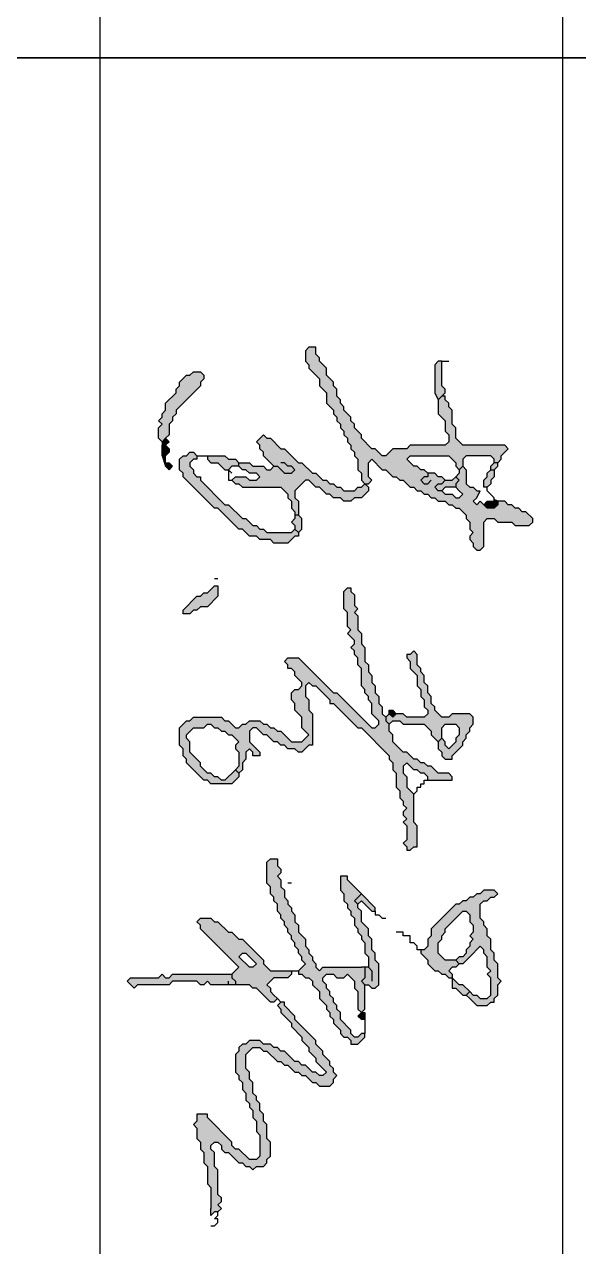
# Model space of a CAD drawing. Header units: millimetres. Extents: x 434053 to 1059003, y -2417481 to 936527.
# Drawn here: x 537841 to 538321, y -1956599 to -1955542 of the extents above; entities that cross this region are included whole.
import ezdxf

# ---------------------------------------------------------------- set-up
doc = ezdxf.new("R2010")
doc.units = ezdxf.units.MM
doc.header["$LTSCALE"] = 1000
doc.header["$MEASUREMENT"] = 0
for name, color, linetype in [('TITLIN', 7, 'Continuous'), ('图框层', 3, 'Continuous'), ('电子签名', 6, 'Continuous')]:
    doc.layers.add(name, color=color, linetype=linetype)

# ---------------------------------------------------------------- blocks, each defined once
blk = doc.blocks.new('fdaf')
at = {"linetype": 'Continuous'}
for points in [[(482.9, 522.9), (489.9, 529.9), (489.9, 536.9), (503.9, 550.9), (503.9, 557.9), (510.9, 564.9), (510.9, 571.9), (517.9, 578.9), (517.9, 585.9), (524.9, 592.9), (524.9, 599.9), (531.9, 606.9), (531.9, 620.9), (538.9, 627.9), (538.9, 634.9), (545.9, 641.9), (545.9, 648.9), (559.9, 662.9), (566.9, 662.9), (573.9, 669.9), (587.9, 669.9), (594.9, 676.9), (601.9, 669.9), (608.9, 669.9), (615.9, 676.9), (622.9, 676.9), (629.9, 683.9), (629.9, 690.9), (622.9, 697.9), (573.9, 697.9), (566.9, 704.9), (566.9, 718.9), (573.9, 725.9), (573.9, 753.9), (580.9, 760.9), (580.9, 788.9), (573.9, 795.9), (566.9, 795.9), (552.9, 781.9), (552.9, 774.9), (545.9, 767.9), (545.9, 760.9), (538.9, 753.9), (538.9, 746.9), (531.9, 739.9), (531.9, 725.9), (538.9, 725.9), (545.9, 718.9), (545.9, 704.9), (538.9, 697.9), (531.9, 690.9), (538.9, 683.9), (531.9, 676.9), (524.9, 683.9), (510.9, 690.9), (510.9, 683.9), (503.9, 676.9), (503.9, 669.9), (496.9, 662.9), (468.9, 662.9), (461.9, 655.9), (468.9, 648.9), (475.9, 648.9), (482.9, 641.9), (489.9, 648.9), (496.9, 641.9), (503.9, 641.9), (510.9, 648.9), (517.9, 655.9), (524.9, 648.9), (524.9, 641.9), (517.9, 634.9), (517.9, 620.9), (510.9, 613.9), (510.9, 606.9), (503.9, 599.9), (496.9, 606.9), (496.9, 613.9), (489.9, 620.9), (482.9, 613.9), (482.9, 606.9), (475.9, 599.9), (475.9, 585.9), (468.9, 578.9), (468.9, 571.9), (461.9, 564.9), (461.9, 557.9), (447.9, 543.9), (440.9, 550.9), (440.9, 627.9), (454.9, 641.9), (461.9, 641.9), (468.9, 648.9), (461.9, 655.9), (447.9, 655.9), (440.9, 662.9), (440.9, 711.9), (447.9, 718.9), (454.9, 718.9), (454.9, 725.9), (447.9, 732.9), (440.9, 732.9), (426.9, 746.9), (419.9, 739.9), (419.9, 655.9), (405.9, 641.9), (384.9, 641.9), (377.9, 634.9), (349.9, 634.9), (342.9, 627.9), (335.9, 627.9), (328.9, 620.9), (321.9, 620.9), (321.9, 613.9), (328.9, 606.9), (356.9, 606.9), (370.9, 620.9), (391.9, 620.9), (398.9, 627.9), (412.9, 627.9), (419.9, 620.9), (419.9, 550.9), (426.9, 543.9), (426.9, 515.9), (440.9, 501.9), (440.9, 494.9), (426.9, 480.9), (426.9, 473.9), (405.9, 452.9), (398.9, 452.9), (384.9, 438.9), (377.9, 438.9), (370.9, 431.9), (363.9, 431.9), (349.9, 417.9), (342.9, 417.9), (335.9, 410.9), (328.9, 410.9), (321.9, 403.9), (307.9, 403.9), (300.9, 396.9), (293.9, 396.9), (279.9, 382.9), (265.9, 382.9), (251.9, 368.9), (244.9, 368.9), (237.9, 361.9), (223.9, 361.9), (223.9, 347.9), (230.9, 340.9), (251.9, 340.9), (258.9, 347.9), (265.9, 347.9), (286.9, 368.9), (300.9, 368.9), (314.9, 382.9), (335.9, 382.9), (349.9, 396.9), (356.9, 396.9), (363.9, 403.9), (370.9, 403.9), (377.9, 410.9), (384.9, 410.9), (391.9, 417.9), (398.9, 417.9), (405.9, 424.9), (412.9, 424.9), (419.9, 431.9), (426.9, 431.9), (433.9, 438.9), (440.9, 438.9), (447.9, 445.9), (468.9, 445.9), (475.9, 452.9), (489.9, 452.9), (496.9, 459.9), (496.9, 466.9), (489.9, 473.9), (482.9, 466.9), (454.9, 466.9), (447.9, 473.9), (468.9, 494.9), (468.9, 501.9), (482.9, 515.9)], [(545.9, 718.9), (538.9, 725.9), (531.9, 725.9), (528.4, 718.9), (531.9, 718.9), (531.9, 704.9), (538.9, 697.9), (545.9, 704.9)], [(992.6, 669.9), (985.6, 669.9), (978.6, 676.9), (964.6, 676.9), (957.6, 669.9), (957.6, 634.9), (964.6, 627.9), (964.6, 613.9), (950.6, 599.9), (943.6, 599.9), (936.6, 592.9), (922.6, 592.9), (915.6, 585.9), (901.6, 585.9), (894.6, 578.9), (880.6, 578.9), (873.6, 571.9), (866.6, 571.9), (859.6, 564.9), (838.6, 564.9), (831.6, 557.9), (838.6, 550.9), (838.6, 543.9), (845.6, 543.9), (852.6, 550.9), (866.6, 550.9), (880.6, 564.9), (901.6, 564.9), (908.6, 571.9), (922.6, 571.9), (929.6, 578.9), (943.6, 578.9), (950.6, 585.9), (957.6, 585.9), (964.6, 578.9), (964.6, 543.9), (957.6, 536.9), (957.6, 522.9), (964.6, 515.9), (957.6, 508.9), (964.6, 501.9), (971.6, 501.9), (978.6, 508.9), (971.6, 515.9), (971.6, 529.9), (978.6, 536.9), (978.6, 578.9), (992.6, 592.9), (999.6, 592.9), (1013.6, 606.9), (1006.6, 613.9), (985.6, 613.9), (978.6, 620.9), (978.6, 641.9), (985.6, 648.9), (999.6, 648.9), (1006.6, 641.9), (1013.6, 641.9), (1027.6, 627.9), (1020.6, 620.9), (1013.6, 620.9), (1006.6, 613.9), (1013.6, 606.9), (1027.6, 606.9), (1034.6, 613.9), (1041.6, 613.9), (1048.6, 620.9), (1048.6, 634.9), (1041.6, 634.9), (1020.6, 655.9), (1013.6, 655.9), (1006.6, 662.9), (999.6, 662.9)], [(503.9, 641.9), (496.9, 641.9), (489.9, 648.9), (482.9, 641.9), (489.9, 634.9), (489.9, 620.9), (496.9, 613.9), (496.9, 606.9), (503.9, 599.9), (510.9, 606.9), (510.9, 613.9), (503.9, 620.9)], [(321.9, 613.9), (314.9, 620.9), (307.9, 620.9), (300.9, 613.9), (251.9, 613.9), (251.9, 606.9), (258.9, 599.9), (314.9, 599.9), (328.9, 606.9)], [(1041.6, 508.9), (1048.6, 508.9), (1055.6, 515.9), (1069.6, 515.9), (1076.6, 522.9), (1104.6, 522.9), (1111.6, 529.9), (1125.6, 529.9), (1132.6, 536.9), (1139.6, 536.9), (1146.6, 543.9), (1153.6, 536.9), (1160.6, 536.9), (1167.6, 543.9), (1174.6, 536.9), (1181.6, 543.9), (1209.6, 543.9), (1216.6, 536.9), (1223.6, 543.9), (1230.6, 543.9), (1230.6, 550.9), (1223.6, 557.9), (1223.6, 564.9), (1181.6, 564.9), (1174.6, 557.9), (1118.6, 557.9), (1104.6, 543.9), (1083.6, 543.9), (1076.6, 536.9), (1062.6, 536.9), (1055.6, 543.9), (1069.6, 557.9), (1069.6, 564.9), (1076.6, 571.9), (1076.6, 578.9), (1083.6, 585.9), (1090.6, 585.9), (1090.6, 634.9), (1083.6, 634.9), (1076.6, 627.9), (1076.6, 606.9), (1062.6, 592.9), (1062.6, 585.9), (1055.6, 578.9), (1055.6, 571.9), (1048.6, 564.9), (1048.6, 557.9), (1034.6, 543.9), (1034.6, 536.9), (1013.6, 515.9), (999.6, 515.9), (992.6, 508.9), (978.6, 508.9), (971.6, 501.9), (964.6, 501.9), (957.6, 494.9), (943.6, 494.9), (936.6, 487.9), (922.6, 487.9), (915.6, 480.9), (901.6, 480.9), (894.6, 473.9), (880.6, 473.9), (873.6, 466.9), (859.6, 466.9), (852.6, 459.9), (824.6, 459.9), (817.6, 452.9), (796.6, 452.9), (789.6, 445.9), (761.6, 445.9), (754.6, 438.9), (747.6, 445.9), (740.6, 438.9), (719.6, 438.9), (712.6, 431.9), (705.6, 431.9), (705.6, 424.9), (712.6, 417.9), (747.6, 417.9), (754.6, 424.9), (782.6, 424.9), (789.6, 431.9), (796.6, 424.9), (810.6, 438.9), (817.6, 438.9), (824.6, 431.9), (831.6, 438.9), (838.6, 438.9), (845.6, 445.9), (859.6, 445.9), (866.6, 452.9), (901.6, 452.9), (908.6, 459.9), (915.6, 459.9), (922.6, 466.9), (929.6, 466.9), (936.6, 473.9), (957.6, 473.9), (971.6, 487.9), (978.6, 487.9), (985.6, 480.9), (985.6, 473.9), (915.6, 403.9), (915.6, 396.9), (845.6, 326.9), (845.6, 305.9), (852.6, 298.9), (859.6, 305.9), (866.6, 305.9), (866.6, 312.9), (873.6, 319.9), (880.6, 319.9), (894.6, 333.9), (901.6, 333.9), (908.6, 326.9), (908.6, 319.9), (915.6, 312.9), (929.6, 312.9), (936.6, 319.9), (950.6, 319.9), (964.6, 333.9), (985.6, 333.9), (999.6, 347.9), (1013.6, 333.9), (1013.6, 312.9), (992.6, 291.9), (992.6, 284.9), (985.6, 277.9), (985.6, 270.9), (978.6, 263.9), (978.6, 256.9), (971.6, 249.9), (971.6, 228.9), (978.6, 221.9), (978.6, 214.9), (985.6, 207.9), (985.6, 200.9), (971.6, 186.9), (971.6, 179.9), (964.6, 172.9), (964.6, 116.9), (971.6, 109.9), (971.6, 102.9), (985.6, 88.9), (1020.6, 88.9), (1027.6, 95.9), (1041.6, 95.9), (1048.6, 102.9), (1055.6, 102.9), (1090.6, 137.9), (1090.6, 144.9), (1097.6, 151.9), (1097.6, 193.9), (1083.6, 207.9), (1076.6, 207.9), (1069.6, 200.9), (1090.6, 179.9), (1090.6, 172.9), (1083.6, 165.9), (1083.6, 158.9), (1076.6, 151.9), (1076.6, 144.9), (1062.6, 130.9), (1055.6, 130.9), (1034.6, 109.9), (1013.6, 109.9), (1006.6, 102.9), (999.6, 102.9), (985.6, 116.9), (985.6, 137.9), (978.6, 144.9), (978.6, 151.9), (985.6, 158.9), (985.6, 165.9), (992.6, 172.9), (992.6, 179.9), (999.6, 186.9), (999.6, 193.9), (1013.6, 207.9), (1020.6, 200.9), (1027.6, 200.9), (1034.6, 207.9), (1062.6, 207.9), (1069.6, 200.9), (1076.6, 207.9), (1069.6, 214.9), (1055.6, 214.9), (1048.6, 221.9), (1034.6, 221.9), (1027.6, 228.9), (1034.6, 235.9), (1041.6, 235.9), (1041.6, 249.9), (1034.6, 249.9), (1020.6, 235.9), (1013.6, 228.9), (992.6, 228.9), (985.6, 235.9), (985.6, 242.9), (999.6, 256.9), (999.6, 263.9), (1013.6, 277.9), (1013.6, 284.9), (1020.6, 291.9), (1020.6, 298.9), (1027.6, 305.9), (1027.6, 319.9), (1034.6, 326.9), (1034.6, 333.9), (1020.6, 347.9), (1020.6, 354.9), (999.6, 354.9), (957.6, 354.9), (950.6, 347.9), (929.6, 347.9), (922.6, 340.9), (901.6, 340.9), (894.6, 347.9), (901.6, 354.9), (901.6, 361.9), (929.6, 389.9), (936.6, 389.9), (936.6, 396.9), (985.6, 445.9), (985.6, 452.9)], [(964.6, 515.9), (957.6, 522.9), (950.6, 515.9), (950.6, 508.9), (957.6, 508.9)], [(531.9, 431.9), (524.9, 438.9), (524.9, 452.9), (510.9, 466.9), (503.9, 466.9), (496.9, 459.9), (503.9, 452.9), (503.9, 445.9), (510.9, 438.9), (510.9, 417.9), (503.9, 410.9), (503.9, 403.9), (496.9, 396.9), (496.9, 389.9), (489.9, 382.9), (489.9, 375.9), (475.9, 361.9), (475.9, 354.9), (454.9, 333.9), (454.9, 326.9), (426.9, 298.9), (426.9, 291.9), (405.9, 270.9), (405.9, 263.9), (398.9, 256.9), (412.9, 242.9), (419.9, 249.9), (426.9, 249.9), (433.9, 256.9), (440.9, 256.9), (461.9, 277.9), (468.9, 270.9), (468.9, 263.9), (461.9, 256.9), (461.9, 235.9), (454.9, 228.9), (454.9, 207.9), (461.9, 207.9), (468.9, 214.9), (468.9, 221.9), (475.9, 228.9), (475.9, 242.9), (482.9, 249.9), (489.9, 242.9), (489.9, 228.9), (482.9, 221.9), (482.9, 200.9), (489.9, 193.9), (496.9, 200.9), (496.9, 207.9), (503.9, 214.9), (503.9, 291.9), (517.9, 305.9), (524.9, 305.9), (531.9, 312.9), (545.9, 312.9), (552.9, 319.9), (559.9, 319.9), (559.9, 326.9), (531.9, 326.9), (524.9, 319.9), (510.9, 319.9), (489.9, 340.9), (489.9, 347.9), (503.9, 361.9), (503.9, 368.9), (517.9, 382.9), (517.9, 389.9), (524.9, 396.9), (524.9, 410.9), (531.9, 417.9)], [(1513.8, 368.9), (1527.8, 368.9), (1541.8, 382.9), (1548.8, 382.9), (1555.8, 389.9), (1562.8, 389.9), (1569.8, 396.9), (1576.8, 396.9), (1590.8, 410.9), (1597.8, 410.9), (1604.8, 417.9), (1604.8, 424.9), (1611.8, 431.9), (1618.8, 431.9), (1618.8, 445.9), (1611.8, 452.9), (1604.8, 459.9), (1597.8, 459.9), (1597.8, 452.9), (1604.8, 445.9), (1604.8, 438.9), (1597.8, 431.9), (1590.8, 431.9), (1569.8, 410.9), (1555.8, 410.9), (1548.8, 403.9), (1541.8, 403.9), (1534.8, 396.9), (1527.8, 396.9), (1520.8, 389.9), (1513.8, 389.9), (1506.8, 382.9), (1499.8, 382.9), (1492.8, 375.9), (1485.8, 375.9), (1478.8, 382.9), (1478.8, 396.9), (1485.8, 403.9), (1485.8, 417.9), (1478.8, 424.9), (1492.8, 438.9), (1506.8, 438.9), (1513.8, 445.9), (1548.8, 445.9), (1555.8, 452.9), (1548.8, 459.9), (1499.8, 459.9), (1492.8, 452.9), (1485.8, 459.9), (1464.8, 459.9), (1464.8, 452.9), (1464.8, 375.9), (1471.8, 368.9), (1464.8, 361.9), (1457.8, 361.9), (1450.8, 354.9), (1443.8, 354.9), (1436.8, 347.9), (1429.8, 347.9), (1422.8, 340.9), (1408.8, 340.9), (1394.8, 326.9), (1380.8, 326.9), (1373.8, 319.9), (1359.8, 319.9), (1352.8, 312.9), (1345.8, 312.9), (1338.8, 305.9), (1331.8, 305.9), (1324.8, 298.9), (1310.8, 298.9), (1303.8, 291.9), (1289.8, 291.9), (1282.8, 284.9), (1275.8, 291.9), (1268.8, 291.9), (1261.8, 284.9), (1247.8, 284.9), (1247.8, 270.9), (1254.8, 263.9), (1296.8, 263.9), (1303.8, 270.9), (1317.8, 270.9), (1324.8, 277.9), (1331.8, 277.9), (1338.8, 284.9), (1352.8, 284.9), (1359.8, 291.9), (1366.8, 291.9), (1373.8, 298.9), (1380.8, 298.9), (1387.8, 305.9), (1394.8, 305.9), (1401.8, 312.9), (1408.8, 312.9), (1415.8, 319.9), (1422.8, 319.9), (1429.8, 326.9), (1436.8, 326.9), (1443.8, 333.9), (1450.8, 333.9), (1457.8, 340.9), (1471.8, 326.9), (1478.8, 326.9), (1478.8, 333.9), (1485.8, 340.9), (1485.8, 347.9), (1492.8, 354.9), (1499.8, 354.9)], [(1569.8, 459.9), (1555.8, 459.9), (1555.8, 452.9), (1562.8, 445.9), (1569.8, 452.9)], [(1674.8, 382.9), (1681.8, 375.9), (1681.8, 368.9), (1674.8, 361.9), (1674.8, 354.9), (1660.8, 340.9), (1660.8, 333.9), (1653.8, 326.9), (1653.8, 319.9), (1632.8, 298.9), (1632.8, 291.9), (1625.8, 284.9), (1625.8, 277.9), (1618.8, 270.9), (1618.8, 256.9), (1611.8, 249.9), (1611.8, 228.9), (1618.8, 221.9), (1618.8, 214.9), (1625.8, 207.9), (1632.8, 207.9), (1639.8, 200.9), (1674.8, 200.9), (1681.8, 207.9), (1688.8, 207.9), (1695.8, 214.9), (1709.8, 214.9), (1716.8, 221.9), (1730.8, 221.9), (1737.8, 228.9), (1744.8, 228.9), (1751.8, 235.9), (1765.8, 235.9), (1772.8, 242.9), (1793.8, 242.9), (1800.8, 249.9), (1842.8, 249.9), (1849.8, 242.9), (1849.8, 228.9), (1828.8, 207.9), (1828.8, 200.9), (1821.8, 193.9), (1814.8, 193.9), (1765.8, 144.9), (1758.8, 144.9), (1758.8, 123.9), (1772.8, 123.9), (1779.8, 116.9), (1786.8, 123.9), (1807.8, 123.9), (1814.8, 130.9), (1828.8, 130.9), (1835.8, 137.9), (1856.8, 137.9), (1863.8, 144.9), (1898.8, 144.9), (1905.8, 151.9), (1947.8, 151.9), (1961.8, 151.9), (1954.8, 158.9), (1954.8, 165.9), (1947.8, 172.9), (1940.8, 165.9), (1933.8, 172.9), (1926.8, 172.9), (1919.8, 165.9), (1870.8, 165.9), (1863.8, 158.9), (1835.8, 158.9), (1828.8, 151.9), (1821.8, 151.9), (1814.8, 158.9), (1814.8, 165.9), (1821.8, 172.9), (1828.8, 172.9), (1835.8, 179.9), (1835.8, 186.9), (1856.8, 207.9), (1856.8, 214.9), (1863.8, 221.9), (1863.8, 228.9), (1870.8, 235.9), (1863.8, 242.9), (1863.8, 256.9), (1856.8, 263.9), (1849.8, 263.9), (1842.8, 270.9), (1814.8, 270.9), (1807.8, 263.9), (1779.8, 263.9), (1772.8, 256.9), (1758.8, 256.9), (1751.8, 249.9), (1737.8, 249.9), (1730.8, 242.9), (1723.8, 242.9), (1716.8, 235.9), (1695.8, 235.9), (1688.8, 228.9), (1674.8, 228.9), (1667.8, 221.9), (1639.8, 221.9), (1625.8, 235.9), (1625.8, 249.9), (1632.8, 256.9), (1632.8, 263.9), (1653.8, 284.9), (1653.8, 291.9), (1660.8, 298.9), (1660.8, 305.9), (1674.8, 319.9), (1674.8, 326.9), (1681.8, 333.9), (1681.8, 340.9), (1695.8, 354.9), (1695.8, 361.9), (1702.8, 368.9), (1702.8, 389.9), (1695.8, 396.9), (1688.8, 396.9), (1681.8, 403.9), (1674.8, 396.9), (1667.8, 396.9), (1660.8, 389.9), (1653.8, 389.9), (1639.8, 375.9), (1632.8, 375.9), (1618.8, 361.9), (1611.8, 361.9), (1569.8, 319.9), (1562.8, 319.9), (1541.8, 298.9), (1534.8, 298.9), (1534.8, 291.9), (1541.8, 284.9), (1548.8, 291.9), (1555.8, 291.9), (1576.8, 312.9), (1583.8, 312.9), (1604.8, 333.9), (1611.8, 333.9), (1625.8, 347.9), (1632.8, 347.9), (1646.8, 361.9), (1653.8, 361.9)], [(545.9, 158.9), (545.9, 165.9), (587.9, 207.9), (587.9, 214.9), (601.9, 228.9), (601.9, 242.9), (608.9, 249.9), (608.9, 270.9), (615.9, 277.9), (615.9, 305.9), (601.9, 319.9), (601.9, 326.9), (594.9, 326.9), (587.9, 319.9), (594.9, 312.9), (594.9, 263.9), (587.9, 256.9), (587.9, 249.9), (580.9, 242.9), (580.9, 235.9), (566.9, 221.9), (566.9, 214.9), (538.9, 186.9), (538.9, 179.9), (489.9, 130.9), (482.9, 130.9), (482.9, 123.9), (475.9, 116.9), (468.9, 116.9), (461.9, 109.9), (454.9, 109.9), (447.9, 116.9), (447.9, 123.9), (440.9, 123.9), (433.9, 116.9), (433.9, 109.9), (440.9, 102.9), (440.9, 95.9), (447.9, 88.9), (468.9, 88.9), (475.9, 95.9), (482.9, 95.9)], [(594.9, 326.9), (587.9, 333.9), (566.9, 333.9), (559.9, 326.9), (559.9, 319.9), (566.9, 319.9), (573.9, 312.9), (580.9, 319.9), (587.9, 319.9)], [(468.9, 179.9), (468.9, 186.9), (461.9, 193.9), (461.9, 207.9), (454.9, 207.9), (447.9, 200.9), (447.9, 186.9), (440.9, 179.9), (440.9, 144.9), (447.9, 144.9), (454.9, 151.9), (454.9, 165.9)], [(1499.8, 186.9), (1499.8, 200.9), (1492.8, 200.9), (1485.8, 193.9), (1478.8, 193.9), (1478.8, 74.9), (1485.8, 67.9), (1485.8, 60.9), (1478.8, 53.9), (1485.8, 46.9), (1485.8, -9.1), (1492.8, -16.1), (1506.8, -2.1), (1499.8, 4.9), (1499.8, 67.9), (1492.8, 74.9), (1492.8, 123.9), (1499.8, 130.9), (1499.8, 137.9), (1492.8, 144.9), (1499.8, 151.9)], [(722.1, 165.9), (701.1, 165.9), (701.1, 158.9), (715.1, 144.9), (715.1, 137.9), (722.1, 130.9), (722.1, 123.9), (750.1, 95.9), (757.1, 95.9), (757.1, 109.9), (750.1, 116.9), (750.1, 123.9), (743.1, 130.9), (743.1, 144.9)], [(405.9, 60.9), (398.9, 67.9), (377.9, 67.9), (370.9, 74.9), (363.9, 74.9), (356.9, 81.9), (349.9, 81.9), (300.9, 130.9), (293.9, 130.9), (286.9, 137.9), (279.9, 137.9), (272.9, 130.9), (272.9, 116.9), (279.9, 109.9), (279.9, 102.9), (293.9, 88.9), (300.9, 88.9), (307.9, 81.9), (314.9, 81.9), (335.9, 60.9), (349.9, 60.9), (356.9, 53.9), (363.9, 53.9), (370.9, 46.9), (377.9, 53.9), (384.9, 46.9), (405.9, 46.9), (412.9, 53.9)], [(419.9, 60.9), (412.9, 67.9), (405.9, 60.9), (412.9, 53.9), (419.9, 53.9)], [(433.9, 67.9), (426.9, 67.9), (419.9, 60.9), (419.9, 53.9), (440.9, 53.9), (440.9, 60.9)]]:
    blk.add_hatch(color=256, dxfattribs=at).paths.add_polyline_path(points)
h = blk.add_hatch(color=256, dxfattribs=at)
h.paths.add_polyline_path([(468.9, 718.9), (461.9, 725.9), (454.9, 725.9), (454.9, 718.9), (461.9, 711.9), (468.9, 711.9)])
h.paths.add_polyline_path([(496.9, 711.9), (489.9, 711.9), (482.9, 718.9), (468.9, 718.9), (468.9, 711.9), (475.9, 704.9), (482.9, 704.9), (489.9, 697.9), (503.9, 697.9), (503.9, 704.9)])
h = blk.add_hatch(color=256, dxfattribs=at)
h.paths.add_polyline_path([(1541.8, 683.9), (1541.8, 704.9), (1534.8, 711.9), (1534.8, 718.9), (1527.8, 718.9), (1520.8, 725.9), (1499.8, 725.9), (1492.8, 732.9), (1485.8, 725.9), (1457.8, 725.9), (1450.8, 718.9), (1436.8, 718.9), (1429.8, 711.9), (1408.8, 711.9), (1401.8, 704.9), (1387.8, 704.9), (1380.8, 697.9), (1373.8, 697.9), (1366.8, 690.9), (1338.8, 690.9), (1331.8, 697.9), (1331.8, 704.9), (1324.8, 711.9), (1324.8, 718.9), (1317.8, 725.9), (1310.8, 718.9), (1310.8, 697.9), (1317.8, 690.9), (1317.8, 683.9), (1324.8, 676.9), (1324.8, 669.9), (1331.8, 662.9), (1331.8, 655.9), (1338.8, 648.9), (1338.8, 641.9), (1387.8, 592.9), (1401.8, 592.9), (1408.8, 585.9), (1422.8, 585.9), (1429.8, 578.9), (1429.8, 571.9), (1436.8, 571.9), (1450.8, 585.9), (1457.8, 585.9), (1471.8, 599.9), (1471.8, 606.9), (1478.8, 613.9), (1478.8, 620.9), (1485.8, 627.9), (1485.8, 634.9), (1478.8, 634.9), (1471.8, 627.9), (1464.8, 634.9), (1464.8, 641.9), (1457.8, 648.9), (1450.8, 641.9), (1450.8, 620.9), (1436.8, 606.9), (1415.8, 606.9), (1408.8, 613.9), (1401.8, 613.9), (1394.8, 620.9), (1387.8, 620.9), (1352.8, 655.9), (1352.8, 662.9), (1359.8, 669.9), (1373.8, 669.9), (1380.8, 676.9), (1394.8, 676.9), (1401.8, 669.9), (1408.8, 676.9), (1415.8, 669.9), (1422.8, 669.9), (1429.8, 662.9), (1436.8, 662.9), (1443.8, 655.9), (1443.8, 648.9), (1450.8, 641.9), (1457.8, 648.9), (1457.8, 655.9), (1443.8, 669.9), (1422.8, 690.9), (1429.8, 697.9), (1436.8, 697.9), (1443.8, 704.9), (1464.8, 704.9), (1471.8, 711.9), (1478.8, 704.9), (1485.8, 711.9), (1520.8, 711.9), (1527.8, 704.9), (1527.8, 690.9), (1520.8, 683.9), (1520.8, 676.9), (1513.8, 669.9), (1520.8, 662.9), (1527.8, 669.9)])
h.paths.add_polyline_path([(1506.8, 641.9), (1520.8, 655.9), (1520.8, 662.9), (1513.8, 669.9), (1499.8, 655.9), (1499.8, 648.9), (1485.8, 634.9), (1506.8, 634.9)], flags=17)
h = blk.add_hatch(color=256, dxfattribs=at)
h.paths.add_polyline_path([(1506.8, 480.9), (1499.8, 487.9), (1457.8, 487.9), (1450.8, 480.9), (1436.8, 480.9), (1429.8, 473.9), (1408.8, 473.9), (1401.8, 466.9), (1387.8, 466.9), (1373.8, 452.9), (1352.8, 452.9), (1345.8, 445.9), (1338.8, 445.9), (1331.8, 438.9), (1317.8, 452.9), (1289.8, 424.9), (1282.8, 424.9), (1282.8, 410.9), (1310.8, 410.9), (1317.8, 417.9), (1331.8, 417.9), (1338.8, 424.9), (1345.8, 424.9), (1352.8, 431.9), (1359.8, 431.9), (1366.8, 438.9), (1380.8, 438.9), (1387.8, 445.9), (1394.8, 445.9), (1401.8, 452.9), (1408.8, 452.9), (1415.8, 459.9), (1436.8, 459.9), (1443.8, 466.9), (1464.8, 466.9), (1464.8, 459.9), (1485.8, 459.9), (1492.8, 452.9), (1499.8, 459.9), (1499.8, 466.9), (1506.8, 473.9)])
h.paths.add_polyline_path([(1352.8, 473.9), (1352.8, 480.9), (1345.8, 480.9), (1317.8, 452.9), (1331.8, 438.9), (1338.8, 445.9), (1331.8, 452.9), (1345.8, 466.9)], flags=16)
h = blk.add_hatch(color=256, dxfattribs=at)
h.paths.add_polyline_path([(1506.8, 242.9), (1534.8, 270.9), (1534.8, 277.9), (1527.8, 284.9), (1520.8, 277.9), (1513.8, 270.9), (1506.8, 270.9), (1499.8, 263.9), (1485.8, 277.9), (1485.8, 305.9), (1478.8, 312.9), (1471.8, 312.9), (1471.8, 270.9), (1457.8, 256.9), (1450.8, 256.9), (1408.8, 214.9), (1408.8, 207.9), (1394.8, 193.9), (1394.8, 186.9), (1373.8, 165.9), (1373.8, 158.9), (1366.8, 151.9), (1366.8, 130.9), (1373.8, 123.9), (1380.8, 130.9), (1387.8, 130.9), (1464.8, 207.9), (1478.8, 193.9), (1485.8, 193.9), (1492.8, 200.9), (1499.8, 200.9), (1499.8, 228.9), (1506.8, 235.9)])
h.paths.add_polyline_path([(1464.8, 235.9), (1464.8, 228.9), (1443.8, 207.9), (1436.8, 214.9), (1436.8, 221.9), (1457.8, 242.9)], flags=16)
h = blk.add_hatch(color=256, dxfattribs=at)
h.paths.add_polyline_path([(461.9, 60.9), (454.9, 60.9), (440.9, 60.9), (440.9, 53.9)])
h.paths.add_polyline_path([(468.9, 67.9), (461.9, 74.9), (454.9, 67.9), (454.9, 60.9), (461.9, 60.9)])
for p, q in [((461.9, 711.9), (454.9, 718.9)), ((531.9, 725.9), (528.4, 718.9)), ((524.9, 683.9), (510.9, 690.9)), ((1527.8, 669.9), (1520.8, 662.9)), ((468.9, 648.9), (461.9, 641.9)), ((510.9, 648.9), (503.9, 641.9)), ((1443.8, 648.9), (1450.8, 641.9)), ((517.9, 620.9), (510.9, 613.9)), ((1013.6, 620.9), (1006.6, 613.9)), ((314.9, 599.9), (328.9, 606.9)), ((964.6, 501.9), (957.6, 494.9)), ((1464.8, 459.9), (1464.8, 452.9)), ((566.9, 333.9), (559.9, 326.9)), ((587.9, 333.9), (594.9, 326.9)), ((1520.8, 277.9), (1527.8, 284.9)), ((454.9, 207.9), (447.9, 200.9)), ((1062.6, 207.9), (1069.6, 200.9)), ((1961.8, 151.9), (1947.8, 151.9)), ((412.9, 53.9), (419.9, 53.9)), ((440.9, 53.9), (461.9, 60.9))]:
    blk.add_line(p, q, dxfattribs=at)
for points in [[(496.9, 466.9), (489.9, 473.9), (482.9, 466.9), (454.9, 466.9), (447.9, 473.9), (468.9, 494.9), (468.9, 501.9), (482.9, 515.9), (482.9, 522.9), (489.9, 529.9), (489.9, 536.9), (503.9, 550.9), (503.9, 557.9), (510.9, 564.9), (510.9, 571.9), (517.9, 578.9), (517.9, 585.9), (524.9, 592.9), (524.9, 599.9), (531.9, 606.9), (531.9, 620.9), (538.9, 627.9), (538.9, 634.9), (545.9, 641.9), (545.9, 648.9), (559.9, 662.9), (566.9, 662.9), (573.9, 669.9), (587.9, 669.9), (594.9, 676.9), (601.9, 669.9), (608.9, 669.9), (615.9, 676.9), (622.9, 676.9), (629.9, 683.9), (629.9, 690.9), (622.9, 697.9), (573.9, 697.9), (566.9, 704.9), (566.9, 718.9), (573.9, 725.9), (573.9, 753.9), (580.9, 760.9), (580.9, 788.9), (573.9, 795.9), (566.9, 795.9), (552.9, 781.9), (552.9, 774.9), (545.9, 767.9), (545.9, 760.9), (538.9, 753.9), (538.9, 746.9), (531.9, 739.9), (531.9, 725.9)], [(454.9, 725.9), (447.9, 732.9), (440.9, 732.9), (426.9, 746.9), (419.9, 739.9), (419.9, 655.9), (405.9, 641.9), (384.9, 641.9), (377.9, 634.9), (349.9, 634.9), (342.9, 627.9), (335.9, 627.9), (328.9, 620.9), (321.9, 620.9)], [(454.9, 725.9), (454.9, 718.9), (447.9, 718.9), (440.9, 711.9), (440.9, 662.9), (447.9, 655.9), (461.9, 655.9)], [(468.9, 718.9), (461.9, 725.9), (454.9, 725.9)], [(468.9, 711.9), (461.9, 711.9)], [(468.9, 711.9), (468.9, 718.9)], [(468.9, 718.9), (482.9, 718.9), (489.9, 711.9), (496.9, 711.9), (503.9, 704.9)], [(482.9, 704.9), (475.9, 704.9), (468.9, 711.9)], [(538.9, 697.9), (531.9, 704.9), (531.9, 718.9), (524.9, 718.9), (510.9, 704.9), (503.9, 704.9)], [(531.9, 725.9), (538.9, 725.9), (545.9, 718.9), (545.9, 704.9), (538.9, 697.9)], [(1527.8, 718.9), (1520.8, 725.9), (1499.8, 725.9), (1492.8, 732.9), (1485.8, 725.9), (1457.8, 725.9), (1450.8, 718.9), (1436.8, 718.9), (1429.8, 711.9), (1408.8, 711.9), (1401.8, 704.9), (1387.8, 704.9), (1380.8, 697.9), (1373.8, 697.9), (1366.8, 690.9), (1338.8, 690.9), (1331.8, 697.9), (1331.8, 704.9), (1324.8, 711.9), (1324.8, 718.9), (1317.8, 725.9), (1310.8, 718.9), (1310.8, 697.9), (1317.8, 690.9), (1317.8, 683.9), (1324.8, 676.9), (1324.8, 669.9), (1331.8, 662.9), (1331.8, 655.9), (1338.8, 648.9), (1338.8, 641.9), (1387.8, 592.9), (1401.8, 592.9), (1408.8, 585.9), (1422.8, 585.9), (1429.8, 578.9), (1429.8, 571.9)], [(1513.8, 669.9), (1520.8, 676.9), (1520.8, 683.9), (1527.8, 690.9), (1527.8, 704.9), (1520.8, 711.9), (1485.8, 711.9), (1478.8, 704.9), (1471.8, 711.9), (1464.8, 704.9), (1443.8, 704.9), (1436.8, 697.9), (1429.8, 697.9), (1422.8, 690.9), (1443.8, 669.9)], [(1527.8, 669.9), (1541.8, 683.9), (1541.8, 704.9), (1534.8, 711.9), (1534.8, 718.9), (1527.8, 718.9)], [(461.9, 655.9), (468.9, 662.9), (496.9, 662.9), (503.9, 669.9), (503.9, 676.9), (510.9, 683.9), (510.9, 690.9)], [(503.9, 704.9), (503.9, 697.9), (489.9, 697.9), (482.9, 704.9)], [(538.9, 697.9), (531.9, 690.9), (538.9, 683.9), (531.9, 676.9), (524.9, 683.9)], [(1013.6, 606.9), (1027.6, 606.9), (1034.6, 613.9), (1041.6, 613.9), (1048.6, 620.9), (1048.6, 634.9), (1041.6, 634.9), (1020.6, 655.9), (1013.6, 655.9), (1006.6, 662.9), (999.6, 662.9), (992.6, 669.9), (985.6, 669.9), (978.6, 676.9), (964.6, 676.9), (957.6, 669.9), (957.6, 634.9), (964.6, 627.9), (964.6, 613.9), (950.6, 599.9), (943.6, 599.9), (936.6, 592.9), (922.6, 592.9), (915.6, 585.9), (901.6, 585.9), (894.6, 578.9), (880.6, 578.9), (873.6, 571.9)], [(1457.8, 648.9), (1450.8, 641.9), (1450.8, 620.9), (1436.8, 606.9), (1415.8, 606.9), (1408.8, 613.9), (1401.8, 613.9), (1394.8, 620.9), (1387.8, 620.9), (1352.8, 655.9), (1352.8, 662.9), (1359.8, 669.9), (1373.8, 669.9), (1380.8, 676.9), (1394.8, 676.9), (1401.8, 669.9), (1408.8, 676.9), (1415.8, 669.9), (1422.8, 669.9), (1429.8, 662.9), (1436.8, 662.9), (1443.8, 655.9), (1443.8, 648.9)], [(1443.8, 669.9), (1457.8, 655.9), (1457.8, 648.9)], [(1513.8, 669.9), (1499.8, 655.9), (1499.8, 648.9), (1485.8, 634.9)], [(1506.8, 641.9), (1520.8, 655.9), (1520.8, 662.9), (1513.8, 669.9)], [(475.9, 585.9), (468.9, 578.9), (468.9, 571.9), (461.9, 564.9), (461.9, 557.9), (447.9, 543.9), (440.9, 550.9), (440.9, 627.9), (454.9, 641.9), (461.9, 641.9)], [(461.9, 655.9), (468.9, 648.9), (475.9, 648.9), (482.9, 641.9)], [(482.9, 641.9), (489.9, 648.9), (496.9, 641.9)], [(489.9, 620.9), (489.9, 634.9), (482.9, 641.9)], [(496.9, 641.9), (503.9, 641.9), (503.9, 620.9)], [(517.9, 620.9), (517.9, 634.9), (524.9, 641.9), (524.9, 648.9), (517.9, 655.9), (510.9, 648.9)], [(1013.6, 606.9), (1006.6, 613.9), (985.6, 613.9), (978.6, 620.9), (978.6, 641.9), (985.6, 648.9), (999.6, 648.9), (1006.6, 641.9), (1013.6, 641.9), (1027.6, 627.9), (1020.6, 620.9), (1013.6, 620.9)], [(1457.8, 648.9), (1464.8, 641.9), (1464.8, 634.9), (1471.8, 627.9), (1478.8, 634.9), (1485.8, 634.9)], [(1485.8, 634.9), (1506.8, 634.9), (1506.8, 641.9)], [(321.9, 613.9), (328.9, 606.9), (356.9, 606.9), (370.9, 620.9), (391.9, 620.9), (398.9, 627.9), (412.9, 627.9), (419.9, 620.9), (419.9, 550.9), (426.9, 543.9), (426.9, 515.9), (440.9, 501.9), (440.9, 494.9), (426.9, 480.9), (426.9, 473.9), (405.9, 452.9), (398.9, 452.9), (384.9, 438.9), (377.9, 438.9), (370.9, 431.9), (363.9, 431.9), (349.9, 417.9), (342.9, 417.9), (335.9, 410.9), (328.9, 410.9), (321.9, 403.9), (307.9, 403.9), (300.9, 396.9), (293.9, 396.9), (279.9, 382.9), (265.9, 382.9), (251.9, 368.9), (244.9, 368.9), (237.9, 361.9), (223.9, 361.9), (223.9, 347.9), (230.9, 340.9), (251.9, 340.9), (258.9, 347.9), (265.9, 347.9), (286.9, 368.9), (300.9, 368.9), (314.9, 382.9), (335.9, 382.9), (349.9, 396.9), (356.9, 396.9), (363.9, 403.9), (370.9, 403.9), (377.9, 410.9), (384.9, 410.9), (391.9, 417.9), (398.9, 417.9), (405.9, 424.9), (412.9, 424.9), (419.9, 431.9), (426.9, 431.9), (433.9, 438.9), (440.9, 438.9), (447.9, 445.9), (468.9, 445.9), (475.9, 452.9), (489.9, 452.9), (496.9, 459.9)], [(251.9, 613.9), (251.9, 627.9)], [(321.9, 613.9), (314.9, 620.9), (307.9, 620.9), (300.9, 613.9), (251.9, 613.9)], [(251.9, 613.9), (251.9, 606.9), (258.9, 599.9), (314.9, 599.9)], [(321.9, 620.9), (321.9, 613.9)], [(489.9, 620.9), (482.9, 613.9), (482.9, 606.9), (475.9, 599.9), (475.9, 585.9)], [(503.9, 620.9), (510.9, 613.9), (510.9, 606.9), (503.9, 599.9), (496.9, 606.9), (496.9, 613.9), (489.9, 620.9)], [(1090.6, 585.9), (1090.6, 634.9), (1083.6, 634.9), (1076.6, 627.9), (1076.6, 606.9), (1062.6, 592.9), (1062.6, 585.9), (1055.6, 578.9), (1055.6, 571.9), (1048.6, 564.9), (1048.6, 557.9), (1034.6, 543.9), (1034.6, 536.9), (1013.6, 515.9), (999.6, 515.9), (992.6, 508.9), (978.6, 508.9)], [(1429.8, 571.9), (1436.8, 571.9), (1450.8, 585.9), (1457.8, 585.9), (1471.8, 599.9), (1471.8, 606.9), (1478.8, 613.9), (1478.8, 620.9)], [(1478.8, 620.9), (1485.8, 627.9), (1485.8, 634.9)], [(475.9, 585.9), (482.9, 585.9), (482.9, 578.9), (489.9, 571.9), (496.9, 578.9), (496.9, 585.9), (489.9, 592.9)], [(978.6, 508.9), (971.6, 515.9), (971.6, 529.9), (978.6, 536.9), (978.6, 578.9), (992.6, 592.9), (999.6, 592.9), (1013.6, 606.9)], [(873.6, 571.9), (866.6, 571.9), (859.6, 564.9), (838.6, 564.9), (831.6, 557.9), (838.6, 550.9), (838.6, 543.9), (845.6, 543.9), (852.6, 550.9), (866.6, 550.9), (880.6, 564.9), (901.6, 564.9), (908.6, 571.9), (922.6, 571.9), (929.6, 578.9), (943.6, 578.9), (950.6, 585.9), (957.6, 585.9), (964.6, 578.9), (964.6, 543.9), (957.6, 536.9), (957.6, 522.9)], [(901.6, 340.9), (894.6, 347.9), (901.6, 354.9), (901.6, 361.9), (929.6, 389.9), (936.6, 389.9), (936.6, 396.9), (985.6, 445.9), (985.6, 452.9), (1041.6, 508.9), (1048.6, 508.9), (1055.6, 515.9), (1069.6, 515.9), (1076.6, 522.9), (1104.6, 522.9), (1111.6, 529.9), (1125.6, 529.9), (1132.6, 536.9), (1139.6, 536.9), (1146.6, 543.9), (1153.6, 536.9), (1160.6, 536.9), (1167.6, 543.9), (1174.6, 536.9), (1181.6, 543.9), (1209.6, 543.9), (1216.6, 536.9), (1223.6, 543.9), (1230.6, 543.9), (1230.6, 550.9), (1223.6, 557.9), (1223.6, 564.9), (1181.6, 564.9), (1174.6, 557.9), (1118.6, 557.9)], [(1090.6, 585.9), (1083.6, 585.9), (1076.6, 578.9), (1076.6, 571.9), (1069.6, 564.9), (1069.6, 557.9), (1055.6, 543.9), (1062.6, 536.9), (1076.6, 536.9), (1083.6, 543.9), (1104.6, 543.9), (1118.6, 557.9)], [(1118.6, 557.9), (1111.6, 564.9), (1104.6, 564.9), (1104.6, 571.9), (1097.6, 571.9), (1097.6, 578.9), (1090.6, 578.9), (1090.6, 585.9)], [(1429.8, 571.9), (1429.8, 564.9), (1422.8, 564.9), (1415.8, 557.9), (1415.8, 550.9), (1401.8, 550.9), (1401.8, 536.9), (1394.8, 536.9), (1394.8, 522.9)], [(957.6, 508.9), (950.6, 508.9), (950.6, 515.9), (957.6, 522.9)], [(957.6, 522.9), (964.6, 515.9), (957.6, 508.9)], [(1076.6, 207.9), (1083.6, 207.9), (1097.6, 193.9), (1097.6, 151.9), (1090.6, 144.9), (1090.6, 137.9), (1055.6, 102.9), (1048.6, 102.9), (1041.6, 95.9), (1027.6, 95.9), (1020.6, 88.9), (985.6, 88.9), (971.6, 102.9), (971.6, 109.9), (964.6, 116.9), (964.6, 172.9), (971.6, 179.9), (971.6, 186.9), (985.6, 200.9), (985.6, 207.9), (978.6, 214.9), (978.6, 221.9), (971.6, 228.9), (971.6, 249.9), (978.6, 256.9), (978.6, 263.9), (985.6, 270.9), (985.6, 277.9), (992.6, 284.9), (992.6, 291.9), (1013.6, 312.9), (1013.6, 333.9), (999.6, 347.9), (985.6, 333.9), (964.6, 333.9), (950.6, 319.9), (936.6, 319.9), (929.6, 312.9), (915.6, 312.9), (908.6, 319.9), (908.6, 326.9), (901.6, 333.9), (894.6, 333.9), (880.6, 319.9), (873.6, 319.9), (866.6, 312.9), (866.6, 305.9), (859.6, 305.9), (852.6, 298.9), (845.6, 305.9), (845.6, 326.9), (915.6, 396.9), (915.6, 403.9), (985.6, 473.9), (985.6, 480.9), (978.6, 487.9), (971.6, 487.9), (957.6, 473.9), (936.6, 473.9), (929.6, 466.9), (922.6, 466.9), (915.6, 459.9), (908.6, 459.9), (901.6, 452.9), (866.6, 452.9), (859.6, 445.9), (845.6, 445.9), (838.6, 438.9), (831.6, 438.9), (824.6, 431.9), (817.6, 438.9), (810.6, 438.9), (796.6, 424.9), (789.6, 431.9), (782.6, 424.9), (754.6, 424.9), (747.6, 417.9), (712.6, 417.9), (705.6, 424.9), (705.6, 431.9), (712.6, 431.9), (719.6, 438.9), (740.6, 438.9), (747.6, 445.9), (754.6, 438.9), (761.6, 445.9), (789.6, 445.9), (796.6, 452.9), (817.6, 452.9), (824.6, 459.9), (852.6, 459.9), (859.6, 466.9), (873.6, 466.9), (880.6, 473.9), (894.6, 473.9), (901.6, 480.9), (915.6, 480.9), (922.6, 487.9), (936.6, 487.9), (943.6, 494.9), (957.6, 494.9)], [(957.6, 508.9), (964.6, 501.9), (971.6, 501.9), (978.6, 508.9)], [(1352.8, 480.9), (1359.8, 480.9), (1359.8, 487.9), (1366.8, 494.9), (1366.8, 501.9)], [(496.9, 459.9), (503.9, 466.9), (510.9, 466.9), (524.9, 452.9), (524.9, 438.9), (531.9, 431.9), (531.9, 417.9), (524.9, 410.9), (524.9, 396.9), (517.9, 389.9), (517.9, 382.9), (503.9, 368.9), (503.9, 361.9), (489.9, 347.9), (489.9, 340.9), (510.9, 319.9), (524.9, 319.9)], [(496.9, 459.9), (496.9, 466.9)], [(1317.8, 452.9), (1289.8, 424.9), (1282.8, 424.9), (1282.8, 410.9), (1310.8, 410.9), (1317.8, 417.9), (1331.8, 417.9), (1338.8, 424.9), (1345.8, 424.9), (1352.8, 431.9), (1359.8, 431.9), (1366.8, 438.9), (1380.8, 438.9), (1387.8, 445.9), (1394.8, 445.9), (1401.8, 452.9), (1408.8, 452.9), (1415.8, 459.9), (1436.8, 459.9), (1443.8, 466.9), (1464.8, 466.9)], [(1352.8, 480.9), (1345.8, 480.9), (1317.8, 452.9)], [(1331.8, 452.9), (1345.8, 466.9)], [(1499.8, 459.9), (1499.8, 466.9), (1506.8, 473.9), (1506.8, 480.9), (1499.8, 487.9), (1457.8, 487.9), (1450.8, 480.9), (1436.8, 480.9), (1429.8, 473.9), (1408.8, 473.9), (1401.8, 466.9), (1387.8, 466.9), (1373.8, 452.9), (1352.8, 452.9), (1345.8, 445.9), (1338.8, 445.9)], [(1345.8, 466.9), (1352.8, 473.9), (1352.8, 480.9)], [(1464.8, 466.9), (1471.8, 473.9), (1492.8, 473.9)], [(1464.8, 466.9), (1464.8, 459.9), (1485.8, 459.9), (1492.8, 452.9), (1499.8, 459.9)], [(461.9, 277.9), (440.9, 256.9), (433.9, 256.9), (426.9, 249.9), (419.9, 249.9), (412.9, 242.9), (398.9, 256.9), (405.9, 263.9), (405.9, 270.9), (426.9, 291.9), (426.9, 298.9), (454.9, 326.9), (454.9, 333.9), (475.9, 354.9), (475.9, 361.9), (489.9, 375.9), (489.9, 382.9), (496.9, 389.9), (496.9, 396.9), (503.9, 403.9), (503.9, 410.9), (510.9, 417.9), (510.9, 438.9), (503.9, 445.9), (503.9, 452.9), (496.9, 459.9)], [(1471.8, 326.9), (1457.8, 340.9), (1450.8, 333.9), (1443.8, 333.9), (1436.8, 326.9), (1429.8, 326.9), (1422.8, 319.9), (1415.8, 319.9), (1408.8, 312.9), (1401.8, 312.9), (1394.8, 305.9), (1387.8, 305.9), (1380.8, 298.9), (1373.8, 298.9), (1366.8, 291.9), (1359.8, 291.9), (1352.8, 284.9), (1338.8, 284.9), (1331.8, 277.9), (1324.8, 277.9), (1317.8, 270.9), (1303.8, 270.9), (1296.8, 263.9), (1254.8, 263.9), (1247.8, 270.9), (1247.8, 284.9), (1261.8, 284.9), (1268.8, 291.9), (1275.8, 291.9), (1282.8, 284.9), (1289.8, 291.9), (1303.8, 291.9), (1310.8, 298.9), (1324.8, 298.9), (1331.8, 305.9), (1338.8, 305.9), (1345.8, 312.9), (1352.8, 312.9), (1359.8, 319.9), (1373.8, 319.9), (1380.8, 326.9), (1394.8, 326.9), (1408.8, 340.9), (1422.8, 340.9), (1429.8, 347.9), (1436.8, 347.9), (1443.8, 354.9), (1450.8, 354.9), (1457.8, 361.9), (1464.8, 361.9), (1471.8, 368.9), (1464.8, 375.9), (1464.8, 452.9)], [(1317.8, 452.9), (1331.8, 438.9), (1338.8, 445.9)], [(1338.8, 445.9), (1331.8, 452.9)], [(1331.8, 452.9), (1338.8, 445.9)], [(1597.8, 459.9), (1597.8, 452.9), (1604.8, 445.9), (1604.8, 438.9), (1597.8, 431.9), (1590.8, 431.9), (1569.8, 410.9), (1555.8, 410.9), (1548.8, 403.9), (1541.8, 403.9), (1534.8, 396.9), (1527.8, 396.9), (1520.8, 389.9), (1513.8, 389.9), (1506.8, 382.9), (1499.8, 382.9), (1492.8, 375.9), (1485.8, 375.9), (1478.8, 382.9), (1478.8, 396.9), (1485.8, 403.9), (1485.8, 417.9), (1478.8, 424.9), (1492.8, 438.9), (1506.8, 438.9), (1513.8, 445.9), (1548.8, 445.9), (1555.8, 452.9)], [(1555.8, 452.9), (1548.8, 459.9), (1499.8, 459.9)], [(1555.8, 452.9), (1555.8, 459.9), (1569.8, 459.9)], [(1569.8, 459.9), (1569.8, 452.9), (1562.8, 445.9), (1555.8, 452.9)], [(1569.8, 459.9), (1597.8, 459.9)], [(1611.8, 452.9), (1604.8, 459.9), (1597.8, 459.9)], [(1604.8, 424.9), (1611.8, 431.9), (1618.8, 431.9), (1618.8, 445.9), (1611.8, 452.9)], [(1471.8, 326.9), (1478.8, 326.9), (1478.8, 333.9), (1485.8, 340.9), (1485.8, 347.9), (1492.8, 354.9), (1499.8, 354.9), (1513.8, 368.9), (1527.8, 368.9), (1541.8, 382.9), (1548.8, 382.9), (1555.8, 389.9), (1562.8, 389.9), (1569.8, 396.9), (1576.8, 396.9), (1590.8, 410.9), (1597.8, 410.9), (1604.8, 417.9), (1604.8, 424.9)], [(1625.8, 249.9), (1632.8, 256.9), (1632.8, 263.9), (1653.8, 284.9), (1653.8, 291.9), (1660.8, 298.9), (1660.8, 305.9), (1674.8, 319.9), (1674.8, 326.9), (1681.8, 333.9), (1681.8, 340.9), (1695.8, 354.9), (1695.8, 361.9), (1702.8, 368.9), (1702.8, 389.9), (1695.8, 396.9), (1688.8, 396.9), (1681.8, 403.9), (1674.8, 396.9), (1667.8, 396.9), (1660.8, 389.9), (1653.8, 389.9), (1639.8, 375.9), (1632.8, 375.9), (1618.8, 361.9), (1611.8, 361.9), (1569.8, 319.9)], [(1534.8, 291.9), (1541.8, 284.9), (1548.8, 291.9), (1555.8, 291.9), (1576.8, 312.9), (1583.8, 312.9), (1604.8, 333.9), (1611.8, 333.9), (1625.8, 347.9), (1632.8, 347.9), (1646.8, 361.9), (1653.8, 361.9), (1674.8, 382.9), (1681.8, 375.9), (1681.8, 368.9), (1674.8, 361.9), (1674.8, 354.9), (1660.8, 340.9), (1660.8, 333.9), (1653.8, 326.9), (1653.8, 319.9), (1632.8, 298.9), (1632.8, 291.9), (1625.8, 284.9), (1625.8, 277.9), (1618.8, 270.9), (1618.8, 256.9), (1611.8, 249.9), (1611.8, 228.9), (1618.8, 221.9), (1618.8, 214.9), (1625.8, 207.9), (1632.8, 207.9), (1639.8, 200.9), (1674.8, 200.9), (1681.8, 207.9), (1688.8, 207.9), (1695.8, 214.9), (1709.8, 214.9), (1716.8, 221.9), (1730.8, 221.9), (1737.8, 228.9), (1744.8, 228.9), (1751.8, 235.9), (1765.8, 235.9), (1772.8, 242.9), (1793.8, 242.9), (1800.8, 249.9), (1842.8, 249.9), (1849.8, 242.9), (1849.8, 228.9), (1828.8, 207.9), (1828.8, 200.9), (1821.8, 193.9), (1814.8, 193.9), (1765.8, 144.9), (1758.8, 144.9), (1758.8, 123.9), (1772.8, 123.9), (1779.8, 116.9), (1786.8, 123.9), (1807.8, 123.9), (1814.8, 130.9), (1828.8, 130.9), (1835.8, 137.9), (1856.8, 137.9), (1863.8, 144.9), (1898.8, 144.9), (1905.8, 151.9), (1947.8, 151.9)], [(901.6, 340.9), (922.6, 340.9), (929.6, 347.9), (950.6, 347.9), (957.6, 354.9), (999.6, 354.9)], [(999.6, 354.9), (1020.6, 354.9), (1020.6, 347.9), (1034.6, 333.9), (1034.6, 326.9), (1027.6, 319.9), (1027.6, 305.9), (1020.6, 298.9), (1020.6, 291.9), (1013.6, 284.9), (1013.6, 277.9), (999.6, 263.9), (999.6, 256.9), (985.6, 242.9), (985.6, 235.9), (992.6, 228.9), (1013.6, 228.9), (1020.6, 235.9)], [(601.9, 319.9), (615.9, 305.9), (615.9, 277.9), (608.9, 270.9), (608.9, 249.9), (601.9, 242.9), (601.9, 228.9), (587.9, 214.9), (587.9, 207.9), (545.9, 165.9), (545.9, 158.9), (482.9, 95.9), (475.9, 95.9), (468.9, 88.9), (447.9, 88.9), (440.9, 95.9), (440.9, 102.9), (433.9, 109.9), (433.9, 116.9), (440.9, 123.9)], [(440.9, 123.9), (447.9, 123.9), (447.9, 116.9), (454.9, 109.9), (461.9, 109.9), (468.9, 116.9), (475.9, 116.9), (482.9, 123.9), (482.9, 130.9), (489.9, 130.9), (538.9, 179.9), (538.9, 186.9), (566.9, 214.9), (566.9, 221.9), (580.9, 235.9), (580.9, 242.9), (587.9, 249.9), (587.9, 256.9), (594.9, 263.9), (594.9, 312.9), (587.9, 319.9)], [(461.9, 277.9), (461.9, 284.9), (475.9, 298.9), (475.9, 312.9), (468.9, 319.9), (461.9, 312.9), (461.9, 305.9), (454.9, 298.9), (454.9, 291.9)], [(489.9, 193.9), (496.9, 200.9), (496.9, 207.9), (503.9, 214.9), (503.9, 291.9), (517.9, 305.9), (524.9, 305.9), (531.9, 312.9), (545.9, 312.9), (552.9, 319.9), (559.9, 319.9)], [(524.9, 319.9), (531.9, 326.9), (559.9, 326.9), (559.9, 319.9)], [(559.9, 319.9), (566.9, 319.9), (573.9, 312.9), (580.9, 319.9), (587.9, 319.9)], [(587.9, 333.9), (566.9, 333.9)], [(587.9, 319.9), (594.9, 326.9), (601.9, 326.9), (601.9, 319.9)], [(1471.8, 312.9), (1471.8, 326.9)], [(1569.8, 319.9), (1562.8, 319.9), (1541.8, 298.9)], [(1296.8, 312.9), (1296.8, 305.9)], [(1478.8, 193.9), (1464.8, 207.9), (1387.8, 130.9), (1380.8, 130.9), (1373.8, 123.9), (1366.8, 130.9), (1366.8, 151.9), (1373.8, 158.9), (1373.8, 165.9), (1394.8, 186.9), (1394.8, 193.9), (1408.8, 207.9), (1408.8, 214.9), (1450.8, 256.9), (1457.8, 256.9), (1471.8, 270.9), (1471.8, 312.9)], [(1471.8, 312.9), (1478.8, 312.9), (1485.8, 305.9), (1485.8, 277.9), (1499.8, 263.9), (1506.8, 270.9), (1513.8, 270.9), (1520.8, 277.9)], [(1541.8, 298.9), (1534.8, 298.9), (1534.8, 291.9)], [(461.9, 207.9), (454.9, 207.9), (454.9, 228.9), (461.9, 235.9), (461.9, 256.9), (468.9, 263.9), (468.9, 270.9), (461.9, 277.9)], [(1534.8, 291.9), (1527.8, 284.9), (1534.8, 277.9), (1534.8, 270.9), (1506.8, 242.9), (1506.8, 235.9), (1499.8, 228.9), (1499.8, 200.9)], [(1954.8, 165.9), (1947.8, 172.9), (1940.8, 165.9), (1933.8, 172.9), (1926.8, 172.9), (1919.8, 165.9), (1870.8, 165.9), (1863.8, 158.9), (1835.8, 158.9), (1828.8, 151.9), (1821.8, 151.9), (1814.8, 158.9), (1814.8, 165.9), (1821.8, 172.9), (1828.8, 172.9), (1835.8, 179.9), (1835.8, 186.9), (1856.8, 207.9), (1856.8, 214.9), (1863.8, 221.9), (1863.8, 228.9), (1870.8, 235.9), (1863.8, 242.9), (1863.8, 256.9), (1856.8, 263.9), (1849.8, 263.9), (1842.8, 270.9), (1814.8, 270.9), (1807.8, 263.9), (1779.8, 263.9), (1772.8, 256.9), (1758.8, 256.9), (1751.8, 249.9), (1737.8, 249.9), (1730.8, 242.9), (1723.8, 242.9), (1716.8, 235.9), (1695.8, 235.9), (1688.8, 228.9), (1674.8, 228.9), (1667.8, 221.9), (1639.8, 221.9), (1625.8, 235.9), (1625.8, 249.9)], [(482.9, 221.9), (489.9, 228.9), (489.9, 242.9), (482.9, 249.9), (475.9, 242.9), (475.9, 228.9), (468.9, 221.9), (468.9, 214.9), (461.9, 207.9)], [(1020.6, 235.9), (1034.6, 249.9), (1041.6, 249.9), (1041.6, 235.9), (1034.6, 235.9), (1027.6, 228.9), (1034.6, 221.9), (1048.6, 221.9), (1055.6, 214.9), (1069.6, 214.9), (1076.6, 207.9)], [(489.9, 193.9), (482.9, 200.9), (482.9, 221.9)], [(1464.8, 235.9), (1464.8, 228.9), (1443.8, 207.9), (1436.8, 214.9), (1436.8, 221.9), (1457.8, 242.9), (1464.8, 235.9)], [(440.9, 144.9), (440.9, 179.9), (447.9, 186.9), (447.9, 200.9)], [(461.9, 207.9), (461.9, 193.9), (468.9, 186.9)], [(1076.6, 207.9), (1069.6, 200.9), (1090.6, 179.9), (1090.6, 172.9), (1083.6, 165.9), (1083.6, 158.9), (1076.6, 151.9), (1076.6, 144.9), (1062.6, 130.9), (1055.6, 130.9), (1034.6, 109.9), (1013.6, 109.9), (1006.6, 102.9), (999.6, 102.9), (985.6, 116.9), (985.6, 137.9), (978.6, 144.9), (978.6, 151.9), (985.6, 158.9), (985.6, 165.9), (992.6, 172.9), (992.6, 179.9), (999.6, 186.9), (999.6, 193.9), (1013.6, 207.9), (1020.6, 200.9), (1027.6, 200.9), (1034.6, 207.9), (1062.6, 207.9)], [(1478.8, 193.9), (1485.8, 193.9), (1492.8, 200.9), (1499.8, 200.9)], [(1499.8, 200.9), (1499.8, 186.9)], [(440.9, 144.9), (447.9, 144.9), (454.9, 151.9), (454.9, 165.9), (468.9, 179.9), (468.9, 186.9)], [(468.9, 186.9), (489.9, 186.9), (489.9, 193.9)], [(468.9, 186.9), (475.9, 193.9)], [(1492.8, 74.9), (1499.8, 67.9), (1499.8, 4.9), (1506.8, -2.1), (1492.8, -16.1), (1485.8, -9.1), (1485.8, 46.9), (1478.8, 53.9), (1485.8, 60.9), (1485.8, 67.9), (1478.8, 74.9), (1478.8, 193.9)], [(1499.8, 186.9), (1499.8, 151.9), (1492.8, 144.9), (1499.8, 137.9), (1499.8, 130.9), (1492.8, 123.9), (1492.8, 74.9)], [(1499.8, 186.9), (1492.8, 186.9)], [(687.1, 165.9), (687.1, 158.9)], [(757.1, 109.9), (757.1, 95.9), (750.1, 95.9), (722.1, 123.9), (722.1, 130.9), (715.1, 137.9), (715.1, 144.9), (701.1, 158.9), (701.1, 165.9), (722.1, 165.9), (743.1, 144.9), (743.1, 130.9), (750.1, 123.9), (750.1, 116.9), (757.1, 109.9)], [(1968.8, 165.9), (1968.8, 158.9), (1961.8, 165.9), (1954.8, 165.9)], [(1954.8, 165.9), (1954.8, 158.9), (1961.8, 151.9)], [(1982.8, 151.9), (1982.8, 158.9), (1975.8, 165.9), (1968.8, 165.9)], [(405.9, 60.9), (412.9, 53.9), (405.9, 46.9), (384.9, 46.9), (377.9, 53.9), (370.9, 46.9), (363.9, 53.9), (356.9, 53.9), (349.9, 60.9), (335.9, 60.9), (314.9, 81.9), (307.9, 81.9), (300.9, 88.9), (293.9, 88.9), (279.9, 102.9), (279.9, 109.9), (272.9, 116.9), (272.9, 130.9), (279.9, 137.9), (286.9, 137.9), (293.9, 130.9), (300.9, 130.9), (349.9, 81.9), (356.9, 81.9), (363.9, 74.9), (370.9, 74.9), (377.9, 67.9), (398.9, 67.9), (405.9, 60.9)], [(440.9, 123.9), (440.9, 144.9)], [(454.9, 60.9), (454.9, 67.9), (461.9, 74.9), (468.9, 67.9), (461.9, 60.9), (454.9, 60.9)], [(419.9, 60.9), (412.9, 67.9), (405.9, 60.9)], [(419.9, 60.9), (426.9, 67.9), (433.9, 67.9), (440.9, 60.9)], [(440.9, 60.9), (440.9, 53.9), (419.9, 53.9)], [(419.9, 53.9), (419.9, 60.9)], [(454.9, 60.9), (440.9, 60.9)]]:
    blk.add_lwpolyline(points, dxfattribs=at)
blk = doc.blocks.new('A$C62AF6C70')
at = {"layer": '电子签名'}
blk.add_lwpolyline([(0, 0), (0, 10382.2), (2510.4, 10382.2), (2510.4, 0)], close=True, dxfattribs=at)
at = {"layer": '电子签名', "xscale": 0.864000000005772, "yscale": 0.864000000005772, "zscale": 0.864000000005772}
blk.add_blockref('fdaf', (307.4, 7243), dxfattribs=at)
blk = doc.blocks.new('asdgdfgsghfdjfh')
at = {"xscale": 0.01000000000265255, "yscale": 0.01000000000265255, "zscale": 0.01000000000265255}
blk.add_blockref('A$C62AF6C70', (-25.104, 100.293), dxfattribs=at)
blk = doc.blocks.new('asdfgafg21GZ_LABEL2')
at = {"layer": 'TITLIN'}
for p, q in [((-25.104, 204.115), (-25.104, 100.493)), ((-65, 180.115), (0, 180.115)), ((-46.679, 172.115), (0, 172.115))]:
    blk.add_line(p, q, dxfattribs=at)
blk = doc.blocks.new('asdfgafgA$C15443CC7')
at = {"layer": '图框层', "xscale": 150.0000000300889, "yscale": 150.0000000300889, "zscale": 150.0000000300889}
blk.add_blockref('asdfgafg21GZ_LABEL2', (208350, 1500), dxfattribs=at)
blk = doc.blocks.new('asdfadfsdhg')
at = {"xscale": 0.3333333333333333, "yscale": 0.3333333333333333, "zscale": 0.3333333333333333, "rotation": 270}
blk.add_blockref('asdfgafgA$C15443CC7', (0, 69950), dxfattribs=at)
at = {"layer": '图框层', "xscale": 50, "yscale": 50, "zscale": 50, "rotation": 270}
blk.add_blockref('asdgdfgsghfdjfh', (500, 500), dxfattribs=at)

msp = doc.modelspace()

# ---------------------------------------------------------------- block references
msp.add_blockref('asdfadfsdhg', (528800.9, -1957326.3))

doc.saveas('drawing.dxf')
